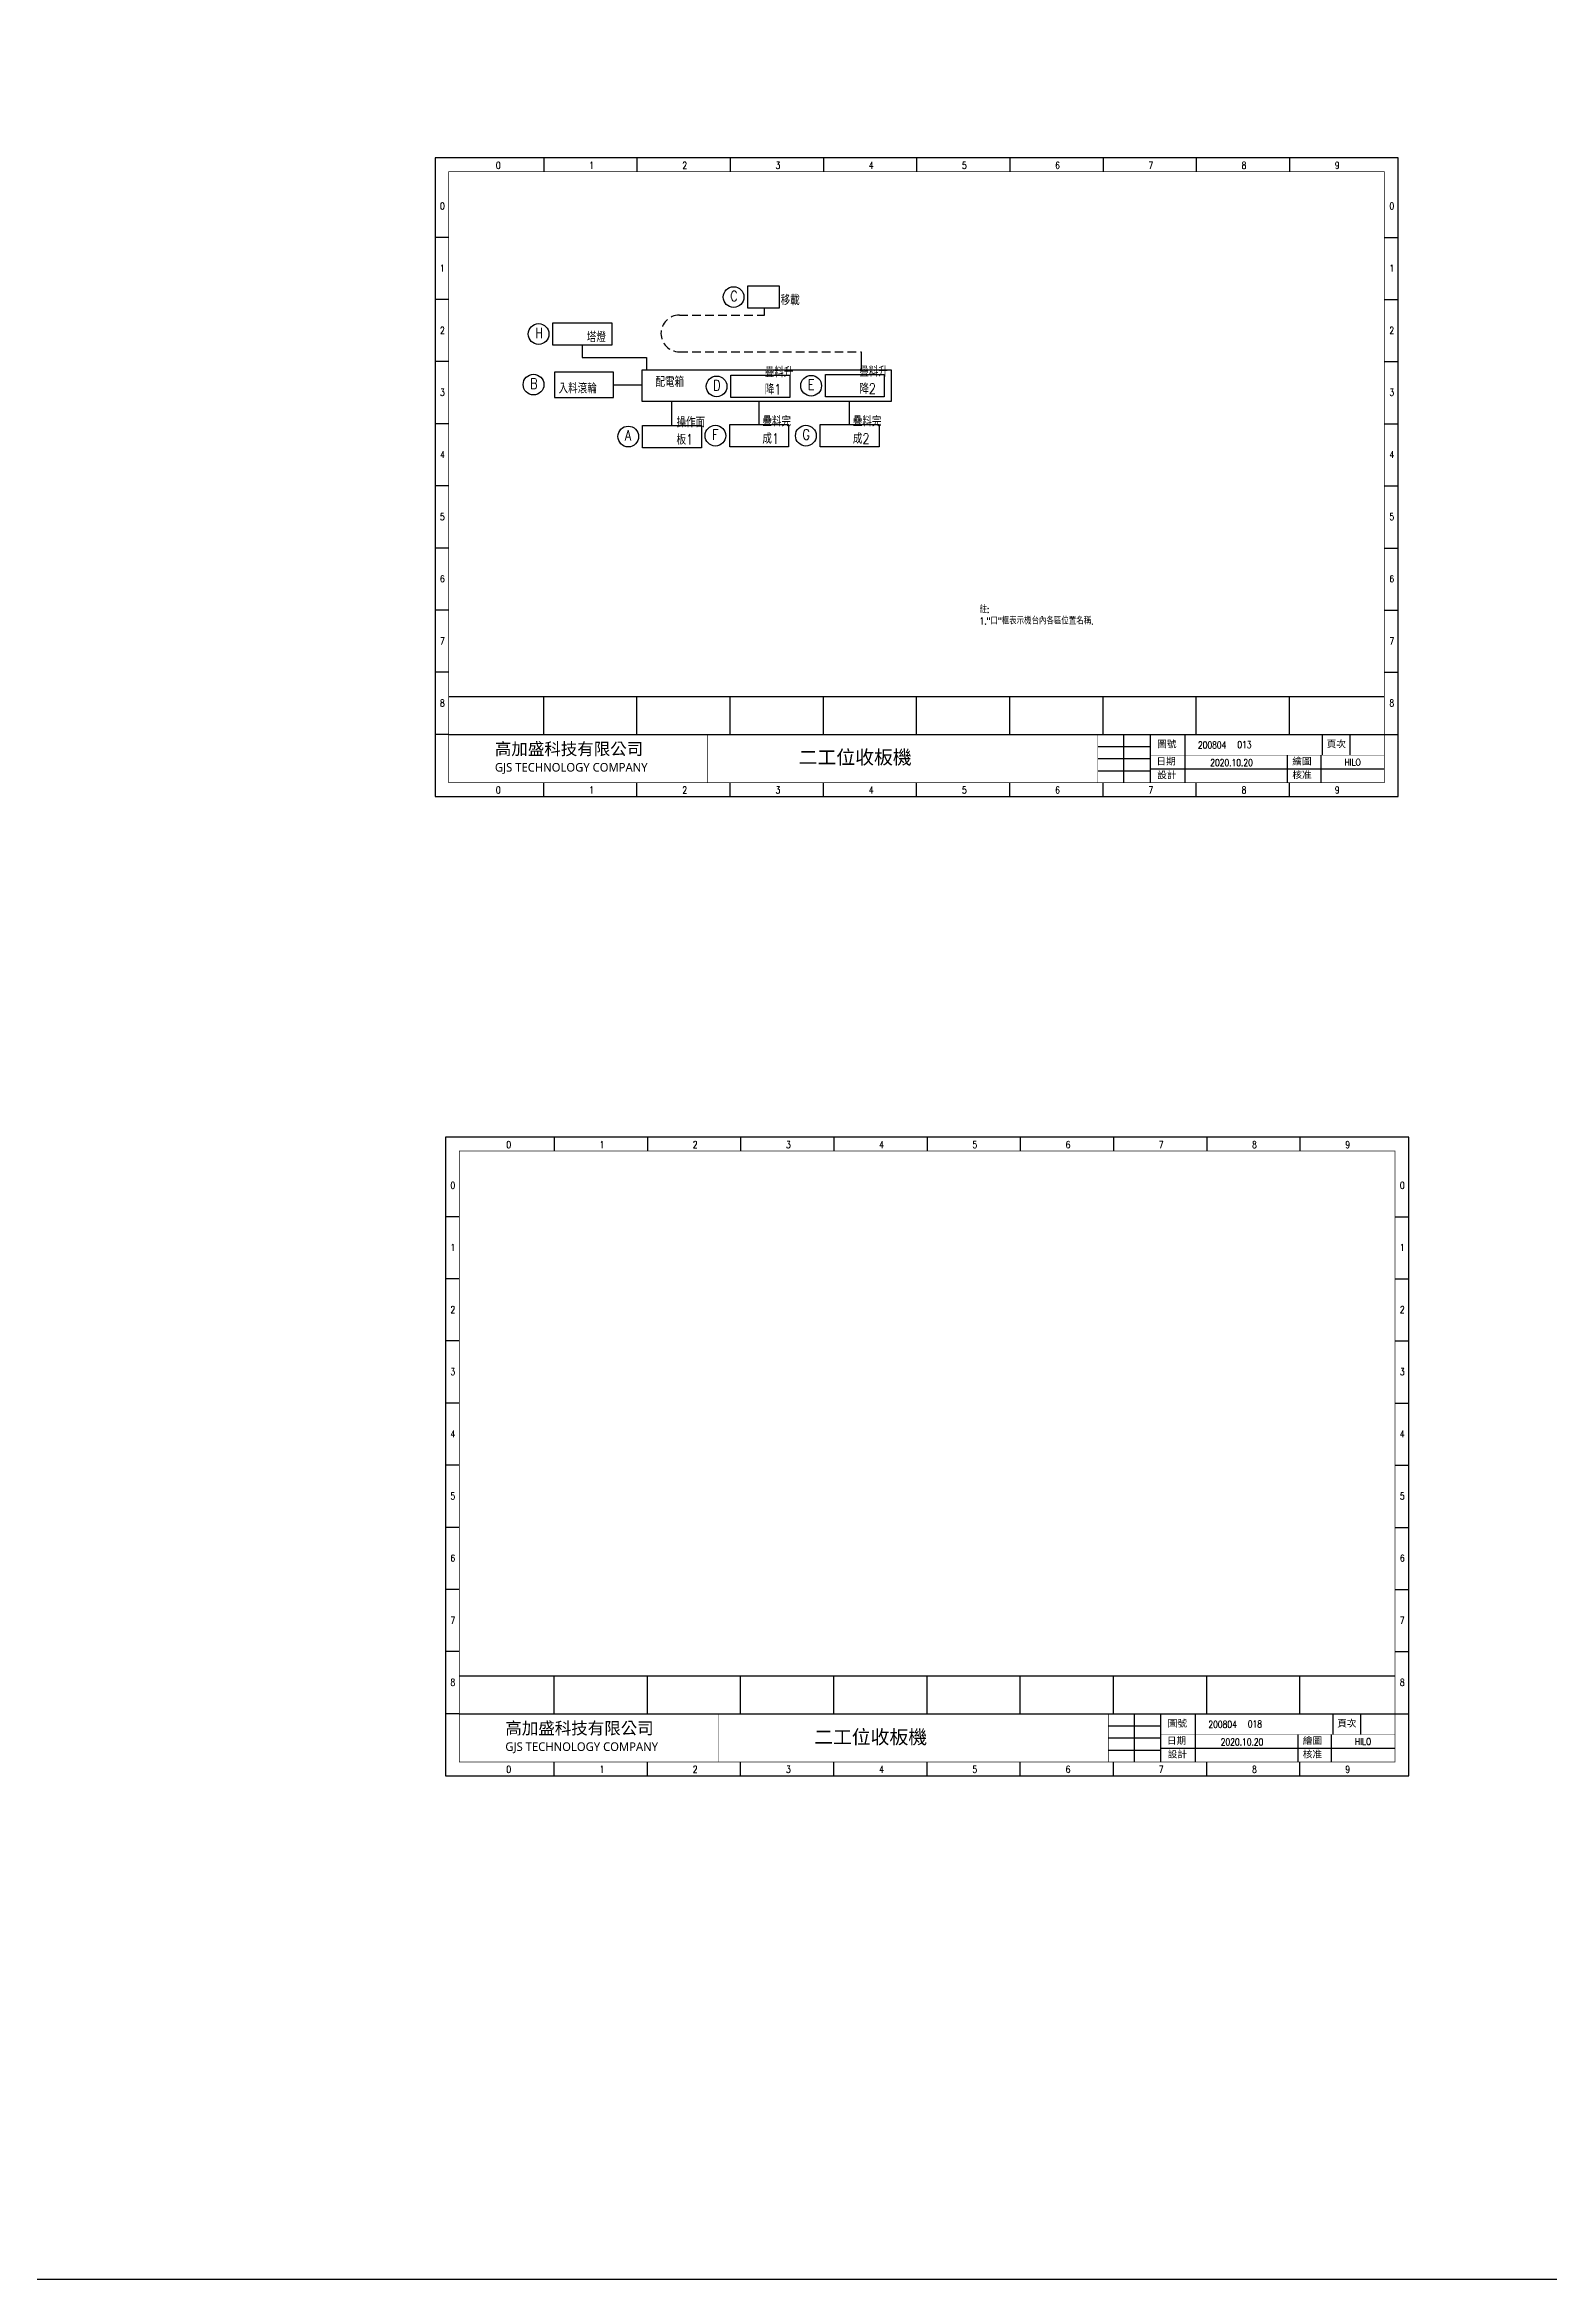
# Model space of a CAD drawing. Header units: millimetres. Extents: x -1721 to 4288, y -273 to 2028.
# Drawn here: x 1134 to 1570, y -149 to 499 of the extents above; entities that cross this region are included whole.
import ezdxf

# ---------------------------------------------------------------- set-up
doc = ezdxf.new("R2010")
doc.units = ezdxf.units.MM
doc.header["$LTSCALE"] = 5
doc.header["$MEASUREMENT"] = 0
doc.linetypes.add('DASHED', pattern=[0.75, 0.5, -0.25])
doc.layers.get('0').update_dxf_attribs({"linetype": 'CONTINUOUS'})
for name, color, linetype in [('2', 2, 'CONTINUOUS'), ('圖框', 7, 'CONTINUOUS'), ('文字', 4, 'CONTINUOUS')]:
    doc.layers.add(name, color=color, linetype=linetype)
doc.styles.add('MtXpl_', font='mingliub.ttc')
doc.styles.add('標楷體', font='simplex.shx', dxfattribs={"width": 0.8, "bigfont": 'chineset.shx'})
doc.styles.add('線號', font='simplex.shx', dxfattribs={"height": 1.5, "bigfont": 'chineset.shx'})

# ---------------------------------------------------------------- blocks, each defined once
blk = doc.blocks.new('圖框')
at = {"layer": '圖框'}
for p, q in [((0, 185), (0, 0)), ((279, 185), (0, 185)), ((31.5, 185), (31.5, 181)), ((58.5, 185), (58.5, 181)), ((85.5, 185), (85.5, 181)), ((112.5, 185), (112.5, 181)), ((139.5, 185), (139.5, 181)), ((166.5, 185), (166.5, 181)), ((193.5, 185), (193.5, 181)), ((220.5, 185), (220.5, 181)), ((247.5, 185), (247.5, 181)), ((279, 0), (279, 185)), ((4, 162), (0, 162)), ((275, 162), (279, 162)), ((4, 144), (0, 144)), ((275, 144), (279, 144)), ((4, 126), (0, 126)), ((275, 126), (279, 126)), ((4, 108), (0, 108)), ((275, 108), (279, 108)), ((4, 90), (0, 90)), ((275, 90), (279, 90)), ((4, 72), (0, 72)), ((275, 72), (279, 72)), ((4, 54), (0, 54)), ((275, 54), (279, 54)), ((4, 36), (0, 36)), ((275, 36), (279, 36)), ((4, 28.96), (275, 28.96)), ((31.5, 17.96), (31.5, 28.96)), ((58.5, 17.96), (58.5, 28.96)), ((85.5, 18), (85.5, 29)), ((112.5, 17.96), (112.5, 28.96)), ((139.5, 17.96), (139.5, 28.96)), ((166.5, 17.96), (166.5, 28.96)), ((193.5, 17.96), (193.5, 28.96)), ((220.5, 17.96), (220.5, 28.96)), ((247.5, 17.96), (247.5, 28.96)), ((4, 18), (0, 18)), ((4, 18), (275, 18)), ((192, 14.5), (207.14, 14.5)), ((199.44, 18), (199.44, 4)), ((207.14, 18), (207.14, 4)), ((217.16, 18), (217.16, 4)), ((257, 18), (257, 12)), ((265, 18), (265, 12)), ((275, 18), (279, 18)), ((192, 11), (207.14, 11)), ((192, 7.5), (207.14, 7.5)), ((207.14, 8), (275, 8)), ((0, 0), (279, 0)), ((31.5, 0), (31.5, 4)), ((58.5, 0), (58.5, 4)), ((85.5, 0), (85.5, 4)), ((112.5, 0), (112.5, 4)), ((139.5, 0), (139.5, 4)), ((166.5, 0), (166.5, 4)), ((193.5, 0), (193.5, 4)), ((220.5, 0), (220.5, 4)), ((247.5, 0), (247.5, 4))]:
    blk.add_line(p, q, dxfattribs=at)
at = {"layer": '圖框', "const_width": 0.2}
for points in [[(4, 4), (275, 4), (275, 181), (4, 181)], [(4, 181), (275, 181), (275, 4), (4, 4)]]:
    blk.add_lwpolyline(points, close=True, dxfattribs=at)
at = {"layer": '圖框'}
for points, const_width in [([(4, 18), (275, 18)], 0.2), ([(79, 18), (79, 4)], 0.15), ([(192, 18), (192, 4)], 0.15), ([(207.14, 12), (275, 12)], 0.15)]:
    blk.add_lwpolyline(points, dxfattribs=dict(at, const_width=const_width))
for points in [[(246.85, 12), (246.85, 4)], [(256.58, 12), (256.58, 4)]]:
    blk.add_lwpolyline(points, dxfattribs=at)
at = {"insert": (17.34, 15.57), "char_height": 2, "width": 50.9822, "attachment_point": 1, "style": '線號'}
blk.add_mtext('{\\fMicrosoft JhengHei|b1|i0|c136|p34;\\H1.75x;\\C4;高加盛科技有限公司\\H0.85714x;\\P\\fMicrosoft JhengHei|b0|i0|c136|p34;\\H0.83333x;GJS TECHNOLOGY COMPANY}', dxfattribs=at)
at = {"layer": '圖框', "style": '標楷體', "width": 0.8}
for s, p in [('0', (17.64, 181.9)), ('1', (44.64, 181.9)), ('2', (71.64, 181.9)), ('3', (98.64, 181.9)), ('4', (125.64, 181.9)), ('5', (152.64, 181.9)), ('6', (179.64, 181.9)), ('7', (206.64, 181.9)), ('8', (233.64, 181.9)), ('9', (260.64, 181.9)), ('0', (1.45, 170.09)), ('0', (276.45, 170.09)), ('1', (1.45, 152.09)), ('1', (276.45, 152.09)), ('2', (1.45, 134.09)), ('2', (276.45, 134.09)), ('3', (1.45, 116.09)), ('3', (276.45, 116.09)), ('4', (1.45, 98.09)), ('4', (276.45, 98.09)), ('5', (1.45, 80.09)), ('5', (276.45, 80.09)), ('6', (1.45, 62.09)), ('6', (276.45, 62.09)), ('7', (1.45, 44.09)), ('7', (276.45, 44.09)), ('8', (1.45, 26.09)), ('8', (276.45, 26.09)), ('0', (17.64, 0.9)), ('1', (44.64, 0.9)), ('2', (71.64, 0.9)), ('3', (98.64, 0.9)), ('4', (125.64, 0.9)), ('5', (152.64, 0.9)), ('6', (179.64, 0.9)), ('7', (206.64, 0.9)), ('8', (233.64, 0.9)), ('9', (260.64, 0.9))]:
    blk.add_text(s, height=2, dxfattribs=at).set_placement(p)
at = {"layer": '圖框', "style": 'MtXpl_'}
for s, p in [('圖號', (209.18, 14.24)), ('頁次^J', (258.27, 14.24)), ('設計', (209.18, 5.29)), ('日期', (208.95, 9.25)), ('繪圖', (248.31, 9.25)), ('核准', (248.31, 5.29))]:
    blk.add_text(s, height=2, dxfattribs=at).set_placement(p)

msp = doc.modelspace()

# ---------------------------------------------------------------- linework, layer by layer
for p, q in [((1337.445, 422.342), (1337.445, 428.808)), ((1337.445, 428.808), (1346.468, 428.808)), ((1346.468, 428.808), (1346.468, 422.342)), ((1280.932, 418.103), (1298.001, 418.103)), ((1280.932, 411.637), (1280.932, 418.103)), ((1298.001, 418.103), (1298.001, 411.637)), ((1298.001, 411.637), (1280.932, 411.637)), ((1332.481, 402.935), (1349.549, 402.935)), ((1332.481, 396.468), (1332.481, 402.935)), ((1349.549, 402.935), (1349.549, 396.468)), ((1359.865, 403.119), (1376.934, 403.119)), ((1359.865, 396.653), (1359.865, 403.119)), ((1376.934, 403.119), (1376.934, 396.653)), ((1349.549, 396.468), (1332.481, 396.468)), ((1376.934, 396.653), (1359.865, 396.653)), ((1332.167, 388.654), (1349.236, 388.654)), ((1332.167, 382.187), (1332.167, 388.654)), ((1349.236, 388.654), (1349.236, 382.187)), ((1358.371, 388.654), (1375.439, 388.654)), ((1358.371, 382.187), (1358.371, 388.654)), ((1375.439, 388.654), (1375.439, 382.187)), ((1306.907, 388.405), (1323.975, 388.405)), ((1306.907, 381.939), (1306.907, 388.405)), ((1323.975, 381.939), (1306.907, 381.939)), ((1323.975, 388.405), (1323.975, 381.939))]:
    msp.add_line(p, q)
at = {"color": 0, "linetype": 'Continuous'}
for p, q in [((1342.266, 420.347), (1342.266, 422.342)), ((1289.466, 411.637), (1289.466, 408.053)), ((1289.466, 408.053), (1308.067, 408.053)), ((1308.067, 408.053), (1308.067, 404.47)), ((1370.21, 409.718), (1370.21, 404.47)), ((1298.507, 400.163), (1306.838, 400.163)), ((1315.441, 388.405), (1315.441, 395.277)), ((1340.701, 388.654), (1340.701, 395.525)), ((1366.905, 388.654), (1366.905, 395.525))]:
    msp.add_line(p, q, dxfattribs=at)
at = {"color": 0, "linetype": 'DASHED'}
for p, q in [((1317.576, 420.347), (1342.266, 420.347)), ((1317.576, 409.718), (1370.21, 409.718))]:
    msp.add_line(p, q, dxfattribs=at)
msp.add_lwpolyline([(2005.364, 1146.033), (-104.977, 1146.033), (-104.977, -148.663), (2005.364, -148.663)], close=True)
at = {"color": 0, "linetype": 'Continuous'}
for points in [[(1281.439, 396.493), (1298.507, 396.493), (1298.507, 403.833), (1281.439, 403.833)], [(1306.838, 404.47), (1378.915, 404.47), (1378.915, 395.277), (1306.838, 395.277)]]:
    msp.add_lwpolyline(points, close=True, dxfattribs=at)
at = {"color": 0, "linetype": 'Continuous', "const_width": 0.01}
msp.add_lwpolyline([(1309.827, 401.483), (1321.932, 401.483), (1321.932, 396.201), (1309.827, 396.201)], close=True, dxfattribs=at)
for centre in [(1333.302, 425.575), (1276.818, 414.87), (1275.344, 400.216), (1328.367, 399.702), (1355.752, 399.886), (1328.024, 385.421), (1354.228, 385.421), (1302.793, 385.172)]:
    msp.add_circle(centre, 3)
at = {"color": 0, "linetype": 'DASHED'}
msp.add_arc((1317.576, 415.032), 5.315, 90, 270, dxfattribs=at)
at = {"layer": '2'}
for p, q in [((1346.468, 422.342), (1337.445, 422.342)), ((1349.236, 382.187), (1332.167, 382.187)), ((1375.439, 382.187), (1358.371, 382.187))]:
    msp.add_line(p, q, dxfattribs=at)

# ---------------------------------------------------------------- block references
at = {"color": 0, "linetype": 'Continuous'}
for p in [(1246.805, 280.865), (1249.836, -2.837)]:
    msp.add_blockref('圖框', p, dxfattribs=at)

# ---------------------------------------------------------------- texts
at = {"attachment_point": 1, "style": '標楷體'}
for s, width, insert, char_height in [('C', 5.67845, (1332.328, 427.378), 3), ('H', 5.67845, (1275.844, 416.673), 3), ('B', 5.67845, (1274.369, 402.018), 3), ('D', 5.67845, (1327.393, 401.504), 3), ('E', 5.67845, (1354.778, 401.689), 3), ('A', 5.67845, (1301.819, 386.975), 3), ('F', 5.67845, (1327.05, 387.223), 3), ('G', 5.67845, (1353.254, 387.223), 3), ('\\P註:\\P1."口"框表示機台內各區位置名稱.', 53.11067, (1404.531, 339.43), 2)]:
    msp.add_mtext_dynamic_manual_height_columns(s, width=width, gutter_width=7.5, heights=[0], dxfattribs=dict(at, insert=insert, char_height=char_height))
at = {"layer": '2'}
note = msp.add_mtext_dynamic_manual_height_columns('移載', width=9.18969, gutter_width=0, heights=[1.162, 0], dxfattribs=dict(at, insert=(1337.721, 423.224), char_height=3, attachment_point=7, style='標楷體'))
note = msp.add_mtext_dynamic_manual_height_columns('塔燈\\P', width=9.18969, gutter_width=0, heights=[1.162, 0], dxfattribs=dict(at, insert=(1281.585, 412.519), char_height=3, attachment_point=7, style='標楷體'))
note = msp.add_mtext_dynamic_manual_height_columns('\\pxt0,2;配電箱\\P\\pxt0,0;', width=15.62772, gutter_width=0, heights=[5.825, 1.279, 0], dxfattribs=dict(at, insert=(1310.68, 396.728), char_height=3, attachment_point=7, style='標楷體'))
for column, words in zip(note.columns.linked_columns, ['\\pxt0,0; \\P\\pxt0,0;']):
    column.text = words
note = msp.add_mtext_dynamic_manual_height_columns('疊料升降1', width=9.18969, gutter_width=0, heights=[1.162, 0], dxfattribs=dict(at, insert=(1333.134, 397.351), char_height=3, attachment_point=7, style='標楷體'))
note = msp.add_mtext_dynamic_manual_height_columns('疊料升降2', width=9.18969, gutter_width=0, heights=[1.162, 0], dxfattribs=dict(at, insert=(1360.518, 397.535), char_height=3, attachment_point=7, style='標楷體'))
at = {"layer": '2', "insert": (1282.619, 397.656), "char_height": 3, "attachment_point": 7, "style": '標楷體'}
msp.add_mtext_dynamic_manual_height_columns('入料滾輪', width=15.24784, gutter_width=0, heights=[1.162], dxfattribs=at)
at = {"layer": '2'}
note = msp.add_mtext_dynamic_manual_height_columns('操作面板1', width=9.18969, gutter_width=0, heights=[1.162, 0], dxfattribs=dict(at, insert=(1307.56, 382.821), char_height=3, attachment_point=7, style='標楷體'))
note = msp.add_mtext_dynamic_manual_height_columns('疊料完成1', width=9.18969, gutter_width=0, heights=[1.162, 0], dxfattribs=dict(at, insert=(1332.444, 383.07), char_height=3, attachment_point=7, style='標楷體'))
note = msp.add_mtext_dynamic_manual_height_columns('疊料完成2', width=9.18969, gutter_width=0, heights=[1.162, 0], dxfattribs=dict(at, insert=(1358.647, 383.07), char_height=3, attachment_point=7, style='標楷體'))
at = {"layer": '文字', "style": 'MtXpl_'}
for p in [(1352.145, 290.271), (1356.609, 6.442)]:
    msp.add_text('二工位收板機', height=4, dxfattribs=at).set_placement(p)
at = {"layer": '文字', "style": '標楷體', "width": 0.8}
for s, p in [('200804', (1467.788, 294.843)), ('2020.10.20', (1471.354, 289.71)), ('013', (1479.197, 294.93)), ('HILO', (1510.226, 289.832)), ('200804', (1470.819, 11.141)), ('018', (1482.228, 11.229)), ('2020.10.20', (1474.385, 6.008)), ('HILO', (1513.257, 6.13))]:
    msp.add_text(s, height=2, dxfattribs=at).set_placement(p)

doc.saveas('drawing.dxf')
